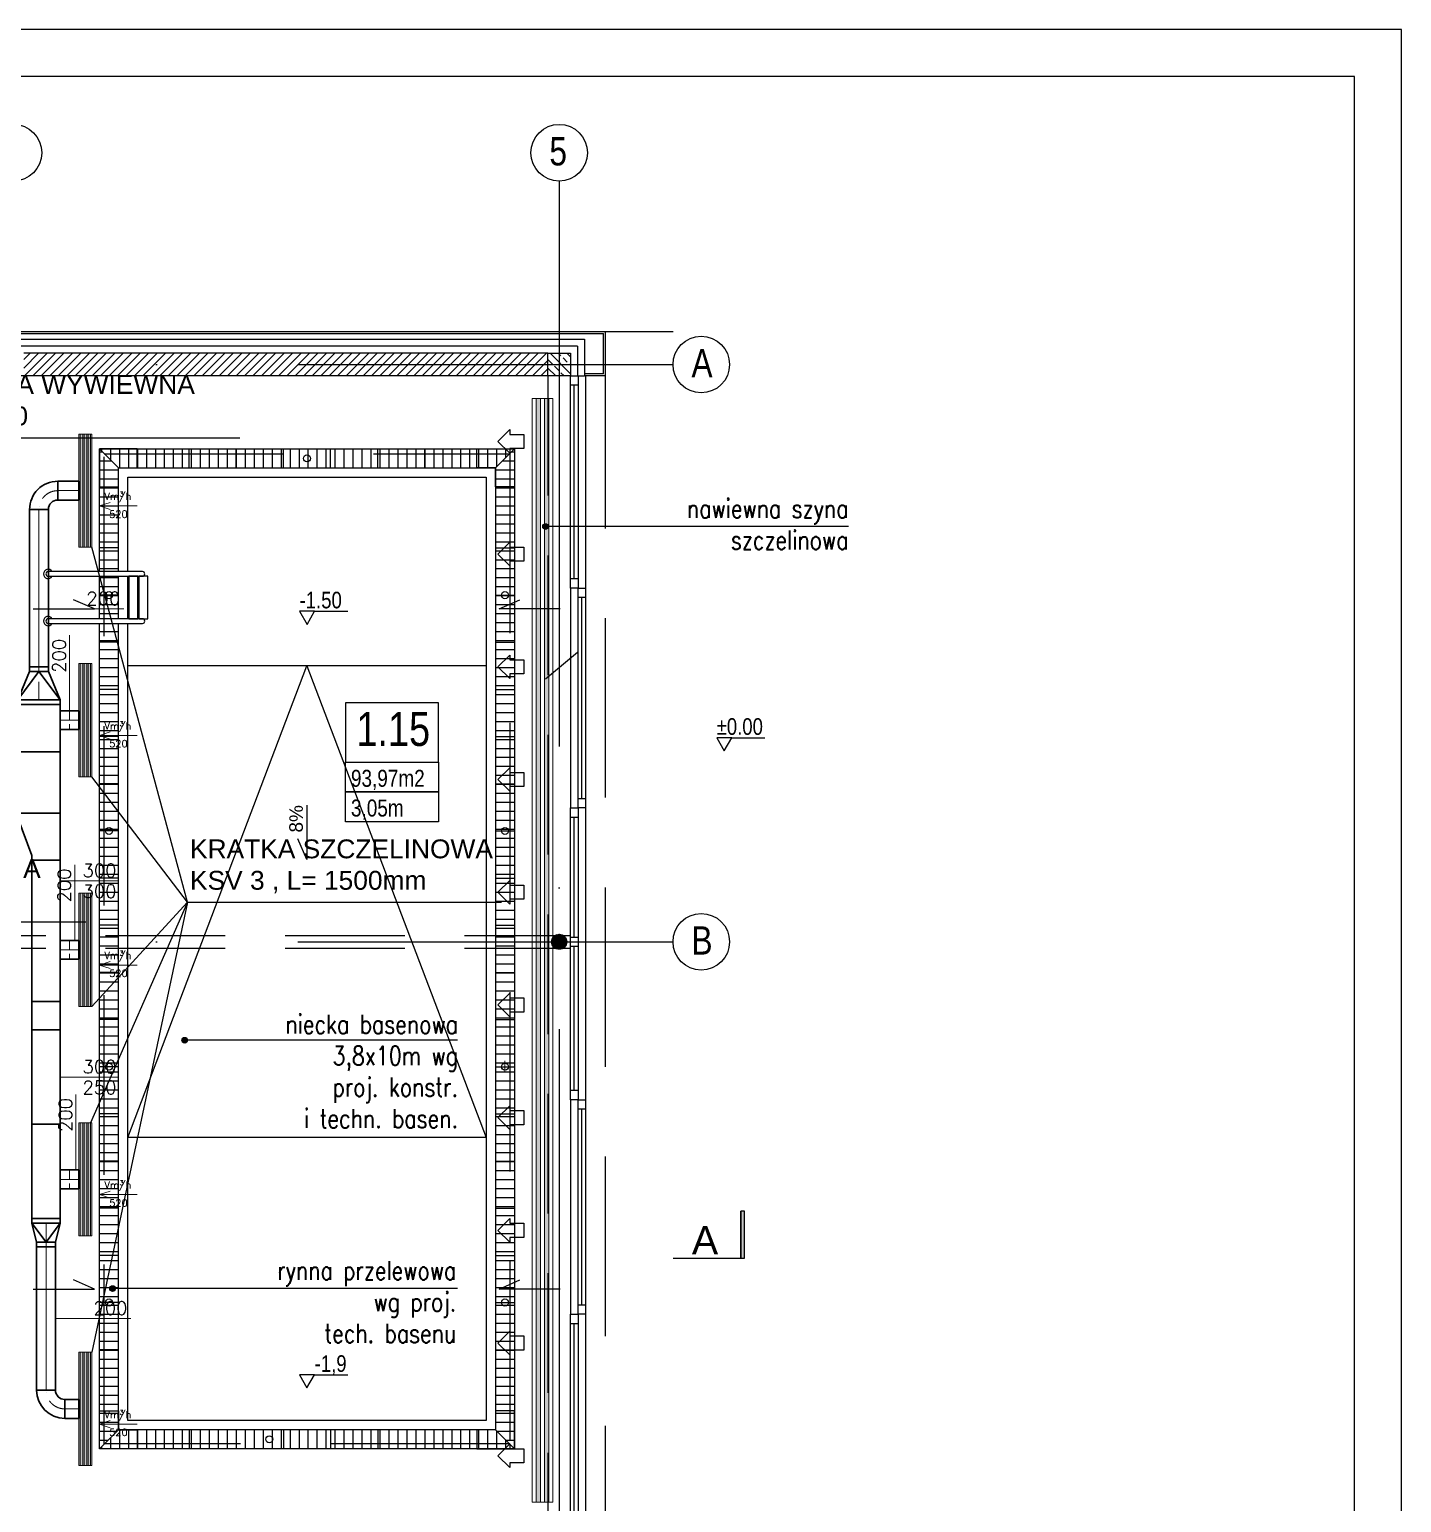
# Model space of a CAD drawing. Header units: millimetres. Extents: x -135140 to 267856, y -70704 to 149933.
# Drawn here: x 183613 to 198166, y -11853 to 3766 of the extents above; entities that cross this region are included whole.
import ezdxf
from ezdxf.enums import TextEntityAlignment as Align

# ---------------------------------------------------------------- set-up
doc = ezdxf.new("R2010")
doc.units = ezdxf.units.MM
doc.header["$LTSCALE"] = 99.9
for name, pattern in [('ACAD_ISO03W100', [30, 12, -18]), ('ACAD_ISO10W100', [18, 12, -3, 0, -3]), ('AUDIT_D_080509132939-0', [0]), ('DASHDOT', [25.4, 12.7, -6.35, 0, -6.35]), ('HIDDEN', [9.525, 6.35, -3.175])]:
    doc.linetypes.add(name, pattern=pattern)
for name, color, linetype in [('+48_HACZE', 253, 'Continuous'), ('+48_KOTY', 250, 'Continuous'), ('+48_MEBLE', 251, 'Continuous'), ('+48_OPISY', 251, 'Continuous'), ('+48_OPISY T', 251, 'Continuous'), ('+48_OPISY_POM', 250, 'Continuous'), ('+48_OSIE', 8, 'Continuous'), ('+48_PODCIĄG', 250, 'ACAD_ISO03W100'), ('+48_SCIANY', 250, 'Continuous'), ('+48_STOLARKA OKNA', 250, 'Continuous'), ('+48_SŁUPY', 251, 'Continuous'), ('+48_WEŁNA', 252, 'Continuous'), ('+48_WIDOK', 250, 'Continuous'), ('+48_ŻELBET', 250, 'Continuous'), ('CP_LINENORM', 253, 'Continuous')]:
    doc.layers.add(name, color=color, linetype=linetype)
for name, color, linetype, lineweight in [('2DH_SYM', 64, 'Continuous', 18), ('2DL_OBJ', 64, 'Continuous', 18), ('2DL_PRE_W11', 160, 'Continuous', 30), ('2DL_PRO_W11', 160, 'Continuous', 30), ('2DL_SYM', 64, 'Continuous', 18), ('Basen Osiowe', 250, 'DASHDOT', 9), ('CP_AXISAC', 7, 'DASHDOT', 0), ('CP_HIDDEAC', 203, 'HIDDEN', 0)]:
    doc.layers.add(name, color=color, linetype=linetype, lineweight=lineweight)
doc.styles.add('CP_ATTR', font='ROMANS.SHX')
doc.styles.get("Standard").update_dxf_attribs({"font": 'ARIAL.TTF'})
doc.styles.add('WRP_ARIAL', font='ARIAL.TTF', dxfattribs={"width": 0.8})
doc.linetypes.add('BATTING', pattern='A,0.00254,-2.54,[134,ltypeshp.shx,S=2.54,R=0,X=-2.54,Y=0],-5.08,[134,ltypeshp.shx,S=2.54,R=180,X=2.54,Y=0],-2.54', length=10.16254)
pattern_1 = [(180, (-523422.42, -128919.54), (-2e-14, -95.25), [])]
pattern_2 = [(90, (-523422.42, -128919.54), (-95.25, 2e-14), [])]

# ---------------------------------------------------------------- blocks, each defined once
blk = doc.blocks.new('OZN_OSI')
at = {"layer": '+48_OSIE', "linetype": 'Continuous', "ltscale": 5}
blk.add_circle((0, -30), 30, dxfattribs=at)
at = {"layer": '+48_OSIE', "linetype": 'Continuous', "ltscale": 5, "style": 'WRP_ARIAL', "width": 0.8}
blk.add_attdef('NR', (-23.3, -43.5), '', height=30, dxfattribs=at)
blk = doc.blocks.new('OPISY_POM_METKA')
at = {"layer": '+48_OPISY_POM', "ltscale": 5}
for points in [[(0, -70), (109.7, -70), (109.7, 0), (0, 0)], [(109.7, -105), (0, -105), (0, -70), (109.7, -70)]]:
    blk.add_lwpolyline(points, close=True, dxfattribs=at)
at = {"layer": '+48_OPISY_POM'}
blk.add_lwpolyline([(109.7, -140), (0, -140), (0, -105), (109.7, -105)], close=True, dxfattribs=at)
at = {"layer": '+48_OPISY_POM', "ltscale": 5, "style": 'WRP_ARIAL', "width": 0.8}
for tag, p, height in [('NRPOM', (25.8, -50.8), 40), ('POW', (6.4, -99), 20)]:
    blk.add_attdef(tag, p, '', height=height, dxfattribs=at)
at = {"layer": '+48_OPISY_POM', "style": 'WRP_ARIAL', "width": 0.8}
blk.add_attdef('H', (6.4, -134), '', height=20, dxfattribs=at)
blk = doc.blocks.new('koty')
at = {"layer": '+48_KOTY', "color": 3, "ltscale": 5}
blk.add_line((70403.15, 11224.99), (70423.15, 11224.99), dxfattribs=at)
blk.add_lwpolyline([(70398.6, 11217.11), (70403.15, 11224.99), (70394.05, 11224.99)], close=True, dxfattribs=at)
at = {"layer": '+48_KOTY', "color": 3, "style": 'WRP_ARIAL', "width": 0.8}
blk.add_attdef('POZIOM', (70403.19, 11226.78), '', height=10, dxfattribs=at)
blk = doc.blocks.new('CPHS_DS06')
blk.add_line((0, 0), (1.55, 0))
at = {"style": 'CP_ATTR', "flags": 12}
for tag, p in [('EVAL_W_MM', (1.042, 0.275)), ('EVAL_H_MM', (1.042, -0.275))]:
    blk.add_attdef(tag, text='', height=0.35, dxfattribs=at).set_placement(p, align=Align.MIDDLE)
at = {"linetype": 'ByBlock', "style": 'CP_ATTR', "flags": 9}
blk.add_attdef('VAL', text='', height=0.00005, dxfattribs=at).set_placement((0.408, 0.182), align=Align.MIDDLE_LEFT)
blk = doc.blocks.new('2DLAC020')
for p, q in [((-0.5, 0.3), (0.5, 0.3)), ((-0.5, 0.1), (0.5, 0.1)), ((-0.5, -0.1), (0.5, -0.1)), ((-0.5, -0.3), (0.5, -0.3))]:
    blk.add_line(p, q)
blk.add_lwpolyline([(-0.5, -0.5), (0.5, -0.5), (0.5, 0.5), (-0.5, 0.5)], close=True)
for points in [[(-0.5, 0.3), (0.5, 0.3), (-0.5, 0.1), (0.5, 0.1)], [(-0.5, -0.1), (0.5, -0.1), (-0.5, -0.3), (0.5, -0.3)]]:
    blk.add_solid(points)
at = {"linetype": 'ByBlock', "style": 'CP_ATTR', "flags": 9}
for tag, p in [('NUMBER', (-0.0919, -0.0183)), ('GROUP', (-0.0919, -0.0184)), ('ARTICLE', (-0.0919, -0.0185)), ('PRODUCT-TYPE', (-0.0919, -0.0186)), ('ORDER-NO', (-0.0919, -0.0187)), ('PRODUCER', (-0.0919, -0.0188)), ('NAME', (-0.0919, -0.0182)), ('TEMPERATURE', (-0.0916, -0.0182)), ('FLOW', (-0.0915, -0.0184)), ('CHARACTER', (-0.0915, -0.0185)), ('POWER', (-0.0914, -0.0187)), ('VOLTAGE', (-0.0914, -0.0188)), ('OTHER', (-0.0914, -0.0183)), ('PN', (-0.0912, -0.0184)), ('DN', (-0.0912, -0.0186))]:
    blk.add_attdef(tag, text='', height=0.00005, dxfattribs=at).set_placement(p, align=Align.MIDDLE_LEFT)
blk = doc.blocks.new('2CP_AC_TEE3_RE_W450_W500_L650_L75_Z0_H300_A90')
at = {"ltscale": 0.15}
for p, q in [((0, -225), (0, 225)), ((0, 225), (75, 225)), ((75, 225), (75, 300)), ((75, 300), (575, 300)), ((575, 225), (575, 300)), ((650, 225), (575, 225)), ((650, -225), (650, 225)), ((0, -225), (650, -225))]:
    blk.add_line(p, q, dxfattribs=at)
at = {"linetype": 'ByBlock', "ltscale": 0.15, "style": 'CP_ATTR', "flags": 9}
for tag in ['NAME', 'PRODUCER', 'PRODUCT-TYPE', 'ARTICLE', 'FLOW', 'OTHER']:
    blk.add_attdef(tag, (0, 0), '', height=0.0001, dxfattribs=at)
blk = doc.blocks.new('2CP_AC_TRNS_RE_W450_W300_L500_H300_O75_Z0_E50_F50')
at = {"ltscale": 0.15}
for p, q in [((0, -225), (0, 225)), ((0, 225), (50, 225)), ((50, 225), (450, 225)), ((500, 225), (450, 225)), ((500, -75), (500, 225)), ((50, -225), (450, -75)), ((450, -75), (500, -75)), ((0, -225), (50, -225))]:
    blk.add_line(p, q, dxfattribs=at)
at = {"linetype": 'ByBlock', "ltscale": 0.15, "style": 'CP_ATTR', "flags": 9}
for tag in ['NAME', 'PRODUCER', 'PRODUCT-TYPE', 'ARTICLE', 'FLOW', 'OTHER']:
    blk.add_attdef(tag, (0, 0), '', height=0.0001, dxfattribs=at)
blk = doc.blocks.new('2DLAC021')
for p, q in [((-0.5, 0.4), (0.5, 0.4)), ((-0.5, 0.2), (0.5, 0.2)), ((-0.5, 0.1), (0.5, 0.1)), ((-0.5, -0.1), (0.5, -0.1)), ((-0.5, -0.2), (0.5, -0.2)), ((-0.5, -0.4), (0.5, -0.4))]:
    blk.add_line(p, q)
blk.add_lwpolyline([(-0.5, -0.5), (0.5, -0.5), (0.5, 0.5), (-0.5, 0.5)], close=True)
for points in [[(-0.5, 0.4), (0.5, 0.4), (-0.5, 0.2), (0.5, 0.2)], [(-0.5, 0.1), (0.5, 0.1), (-0.5, -0.1), (0.5, -0.1)], [(-0.5, -0.2), (0.5, -0.2), (-0.5, -0.4), (0.5, -0.4)]]:
    blk.add_solid(points)
at = {"linetype": 'ByBlock', "style": 'CP_ATTR', "flags": 9}
for tag, p in [('NAME', (-0.092, -0.018)), ('NUMBER', (-0.092, -0.018)), ('GROUP', (-0.092, -0.018)), ('ARTICLE', (-0.092, -0.019)), ('CHARACTER', (-0.092, -0.019)), ('TEMPERATURE', (-0.092, -0.018)), ('FLOW', (-0.092, -0.018)), ('PRODUCT-TYPE', (-0.092, -0.019)), ('ORDER-NO', (-0.092, -0.019)), ('PRODUCER', (-0.092, -0.019)), ('PN', (-0.091, -0.018)), ('OTHER', (-0.091, -0.018)), ('DN', (-0.091, -0.019)), ('POWER', (-0.091, -0.019)), ('VOLTAGE', (-0.091, -0.019))]:
    blk.add_attdef(tag, text='', height=0.00005, dxfattribs=at).set_placement(p, align=Align.MIDDLE_LEFT)
blk = doc.blocks.new('2CP_AC_STAT_RO_D200_L100_L30')
at = {"ltscale": 0.15}
for p, q in [((0, 100), (0, 130)), ((0, -100), (0, 100)), ((0, 100), (100, 100)), ((100, -100), (0, -100)), ((0, -100), (0, -130))]:
    blk.add_line(p, q, dxfattribs=at)
at = {"layer": 'CP_AXISAC', "ltscale": 0.15}
blk.add_line((0, 0), (100, 0), dxfattribs=at)
at = {"layer": 'CP_HIDDEAC', "ltscale": 0.15}
blk.add_line((100, 100), (100, -100), dxfattribs=at)
at = {"linetype": 'ByBlock', "ltscale": 0.15, "style": 'CP_ATTR', "flags": 9}
for tag in ['NAME', 'PRODUCER', 'PRODUCT-TYPE', 'ARTICLE', 'FLOW', 'OTHER']:
    blk.add_attdef(tag, (0, 0), '', height=0.0001, dxfattribs=at)
blk = doc.blocks.new('2CP_AC_PIPE_RO')
at = {"ltscale": 0.15}
for p, q in [((1, 0.5), (0, 0.5)), ((0, 0.5), (0, -0.5)), ((1, -0.5), (1, 0.5)), ((0, -0.5), (1, -0.5))]:
    blk.add_line(p, q, dxfattribs=at)
at = {"layer": 'CP_AXISAC', "ltscale": 0.15}
blk.add_line((0, 0), (1, 0), dxfattribs=at)
at = {"linetype": 'ByBlock', "ltscale": 0.15, "style": 'CP_ATTR', "flags": 9}
for tag in ['NAME', 'PRODUCER', 'PRODUCT-TYPE', 'ARTICLE', 'FLOW', 'OTHER']:
    blk.add_attdef(tag, (0, 0), '', height=0.0001, dxfattribs=at)
blk = doc.blocks.new('2CP_AC_PIPE_RE')
at = {"ltscale": 0.15}
for p, q in [((1, 0.5), (0, 0.5)), ((0, 0.5), (0, -0.5)), ((1, -0.5), (1, 0.5)), ((0, -0.5), (1, -0.5))]:
    blk.add_line(p, q, dxfattribs=at)
at = {"linetype": 'ByBlock', "ltscale": 0.15, "style": 'CP_ATTR', "flags": 9}
for tag in ['NAME', 'PRODUCER', 'PRODUCT-TYPE', 'ARTICLE', 'FLOW', 'OTHER']:
    blk.add_attdef(tag, (0, 0), '', height=0.0001, dxfattribs=at)
blk = doc.blocks.new('2CP_AC_TRNA_RE_W450_D200_L400_O0_Z0_E50_F50')
at = {"ltscale": 0.15}
for p, q in [((0, -225), (0, 225)), ((0, 225), (50, 225)), ((50, 225), (350, 100)), ((50, 225), (350, 0)), ((50, -225), (50, 225)), ((50, -225), (350, 0)), ((400, 100), (350, 100)), ((350, -100), (350, 100)), ((400, -100), (400, 100)), ((50, -225), (350, -100)), ((350, -100), (400, -100)), ((0, -225), (50, -225))]:
    blk.add_line(p, q, dxfattribs=at)
at = {"layer": 'CP_AXISAC', "ltscale": 0.15}
for p, q in [((50, 0), (350, 0)), ((350, 0), (400, 0))]:
    blk.add_line(p, q, dxfattribs=at)
at = {"linetype": 'ByBlock', "ltscale": 0.15, "style": 'CP_ATTR', "flags": 9}
for tag in ['NAME', 'PRODUCER', 'PRODUCT-TYPE', 'ARTICLE', 'FLOW', 'OTHER']:
    blk.add_attdef(tag, (0, 0), '', height=0.0001, dxfattribs=at)
blk = doc.blocks.new('2CP_AC_ELBW_RO_D200_D200_R200_A90_E0_F0')
at = {"ltscale": 0.15}
for p, q in [((300, 200), (100, 200)), ((100, 200), (100, 200)), ((300, 200), (300, 200)), ((0, -100), (0, 100)), ((0, 100), (0, 100)), ((0, -100), (0, -100))]:
    blk.add_line(p, q, dxfattribs=at)
for radius in [300, 100]:
    blk.add_arc((0, 200), radius, 270, 0, dxfattribs=at)
at = {"layer": 'CP_AXISAC', "ltscale": 0.15}
for p, q in [((200, 200), (200, 200)), ((0, 0), (0, 0))]:
    blk.add_line(p, q, dxfattribs=at)
blk.add_arc((0, 200), 200, 270, 0, dxfattribs=at)
at = {"linetype": 'ByBlock', "ltscale": 0.15, "style": 'CP_ATTR', "flags": 9}
for tag in ['NAME', 'PRODUCER', 'PRODUCT-TYPE', 'ARTICLE', 'FLOW', 'OTHER']:
    blk.add_attdef(tag, (0, 0), '', height=0.0001, dxfattribs=at)
blk = doc.blocks.new('CPHS_DS08')
blk.add_line((0, 0), (2, 0))
at = {"style": 'CP_ATTR', "flags": 14}
blk.add_attdef('FI', text='', height=0.35, dxfattribs=at).set_placement((0.784, 0.275), align=Align.MIDDLE)
at = {"style": 'CP_ATTR', "flags": 12}
blk.add_attdef('EVAL_W_MM', text='', height=0.35, dxfattribs=at).set_placement((1.006, 0.275), align=Align.MIDDLE_LEFT)
at = {"linetype": 'ByBlock', "style": 'CP_ATTR', "flags": 9}
blk.add_attdef('VAL', text='', height=0.00005, dxfattribs=at).set_placement((0.408, 0.182), align=Align.MIDDLE_LEFT)
blk = doc.blocks.new('CPLS_465')
for q in [(-0.219, 0.094), (0.5, 0), (-0.219, -0.094)]:
    blk.add_line((-0.5, 0), q)
at = {"style": 'CP_ATTR'}
for s, height, p in [('Vm/h', 0.1875, (-0.37, 0.16)), ('3', 0.125, (0.031, 0.25))]:
    blk.add_text(s, height=height, dxfattribs=at).set_placement(p)
blk.add_attdef('VAL', text='', height=0.188, dxfattribs=at).set_placement((0, -0.219), align=Align.MIDDLE)
blk = doc.blocks.new('2CP_AC_TRNS_RE_W300_W300_L300_H250_O0_Z0_E50_F50')
at = {"ltscale": 0.15}
for p, q in [((0, -150), (0, 150)), ((0, 150), (50, 150)), ((50, 150), (250, 150)), ((300, 150), (250, 150)), ((300, -150), (300, 150)), ((0, -150), (50, -150)), ((50, -150), (250, -150)), ((250, -150), (300, -150))]:
    blk.add_line(p, q, dxfattribs=at)
at = {"linetype": 'ByBlock', "ltscale": 0.15, "style": 'CP_ATTR', "flags": 9}
for tag in ['NAME', 'PRODUCER', 'PRODUCT-TYPE', 'ARTICLE', 'FLOW', 'OTHER']:
    blk.add_attdef(tag, (0, 0), '', height=0.0001, dxfattribs=at)
blk = doc.blocks.new('2CP_AC_TRNA_RE_W300_D200_L300_O0_Z0_E50_F50')
at = {"ltscale": 0.15}
for p, q in [((0, -150), (0, 150)), ((0, 150), (50, 150)), ((50, 150), (250, 100)), ((50, 150), (250, 0)), ((50, -150), (50, 150)), ((50, -150), (250, 0)), ((300, 100), (250, 100)), ((250, -100), (250, 100)), ((300, -100), (300, 100)), ((0, -150), (50, -150)), ((50, -150), (250, -100)), ((250, -100), (300, -100))]:
    blk.add_line(p, q, dxfattribs=at)
at = {"layer": 'CP_AXISAC', "ltscale": 0.15}
for p, q in [((50, 0), (250, 0)), ((250, 0), (300, 0))]:
    blk.add_line(p, q, dxfattribs=at)
at = {"linetype": 'ByBlock', "ltscale": 0.15, "style": 'CP_ATTR', "flags": 9}
for tag in ['NAME', 'PRODUCER', 'PRODUCT-TYPE', 'ARTICLE', 'FLOW', 'OTHER']:
    blk.add_attdef(tag, (0, 0), '', height=0.0001, dxfattribs=at)

msp = doc.modelspace()

# ---------------------------------------------------------------- hatches: boundary and pattern name
at = {"layer": '+48_HACZE'}
h = msp.add_hatch(dxfattribs=at)
h.set_pattern_fill('ANSI31', color=256, scale=20, angle=180, style=0)
h.set_pattern_definition([(225, (-523422.42, -128919.54), (44.9012806, -44.9012806), [])])
h.paths.add_polyline_path([(189112, 333), (183552, 333), (183552, 93), (189112, 93)])
at = {"layer": '+48_HACZE', "linetype": 'AUDIT_D_080509132939-0'}
h = msp.add_hatch(dxfattribs=at)
h.set_pattern_fill('ANSI33', color=256, scale=20, angle=90, style=0)
h.set_pattern_definition([(135, (-523422.42, -128919.54), (-89.802561, -89.802561), []), (135, (-523422.42, -128829.74), (-89.802561, -89.802561), [63.5, -31.75])])
h.paths.add_polyline_path([(189112, 333), (189352, 333), (189352, 93), (189112, 93)])
at = {"layer": '+48_HACZE'}
h = msp.add_hatch(dxfattribs=at)
h.set_pattern_fill('ANSI31', color=256, scale=3, angle=180, style=0)
h.set_pattern_definition([(225, (-523422.417, -128919.542), (6.73519209, -6.73519209), [])])
edge = h.paths.add_edge_path()
edge.add_arc((189232, -5907), 79.5, 0, 360)
at = {"layer": '+48_MEBLE'}
h = msp.add_hatch(dxfattribs=at)
h.set_pattern_fill('ANSI31', color=256, scale=30, angle=135, style=0)
h.set_pattern_definition(pattern_1)
h.paths.add_polyline_path([(184407, -732), (184357, -682), (184357, -1082), (184407, -1082)])
h.paths.add_polyline_path([(184407, -732), (184407, -1082), (184557, -1082), (184557, -882)])
h = msp.add_hatch(dxfattribs=at)
h.set_pattern_fill('ANSI31', color=256, scale=30, angle=45, style=0)
h.set_pattern_definition(pattern_2)
h.paths.add_polyline_path([(184757, -682), (184357, -682), (184407, -732), (184757, -732)])
h.paths.add_polyline_path([(184757, -732), (184407, -732), (184557, -882), (184757, -882)])
h = msp.add_hatch(dxfattribs=at)
h.set_pattern_fill('ANSI31', color=256, scale=30, angle=45, style=0)
h.set_pattern_definition(pattern_2)
h.paths.add_polyline_path([(184757, -682), (188357, -682), (188357, -882), (184757, -882)])
h = msp.add_hatch(dxfattribs=at)
h.set_pattern_fill('ANSI31', color=256, scale=30, angle=45, style=0)
h.set_pattern_definition(pattern_2)
h.paths.add_polyline_path([(188707, -732), (188357, -732), (188357, -882), (188557, -882)])
h.paths.add_polyline_path([(188757, -682), (188357, -682), (188357, -732), (188707, -732)])
h = msp.add_hatch(dxfattribs=at)
h.set_pattern_fill('ANSI31', color=256, scale=30, angle=135, style=0)
h.set_pattern_definition(pattern_1)
h.paths.add_polyline_path([(188707, -732), (188557, -882), (188557, -1082), (188707, -1082)])
h.paths.add_polyline_path([(188757, -682), (188707, -732), (188707, -1082), (188757, -1082)])
h = msp.add_hatch(dxfattribs=at)
h.set_pattern_fill('ANSI31', color=256, scale=30, angle=135, style=0)
h.set_pattern_definition(pattern_1)
h.paths.add_polyline_path([(184557, -2532), (184357, -2532), (184357, -10882), (184557, -10882)])
h.paths.add_polyline_path([(184357, -2482), (184557, -2482), (184557, -1082), (184357, -1082)])
h = msp.add_hatch(dxfattribs=at)
h.set_pattern_fill('ANSI31', color=256, scale=30, angle=135, style=0)
h.set_pattern_definition(pattern_1)
h.paths.add_polyline_path([(188557, -10882), (188757, -10882), (188757, -1082), (188557, -1082)])
h = msp.add_hatch(dxfattribs=at)
h.set_pattern_fill('ANSI31', color=256, scale=30, angle=135, style=0)
h.set_pattern_definition(pattern_1)
h.paths.add_polyline_path([(184557, -10882), (184407, -10882), (184407, -11232), (184557, -11082)])
h.paths.add_polyline_path([(184407, -10882), (184357, -10882), (184357, -11282), (184407, -11232)])
h = msp.add_hatch(dxfattribs=at)
h.set_pattern_fill('ANSI31', color=256, scale=30, angle=135, style=0)
h.set_pattern_definition(pattern_1)
h.paths.add_polyline_path([(188707, -10882), (188557, -10882), (188557, -11082), (188707, -11232)])
h.paths.add_polyline_path([(188757, -10882), (188707, -10882), (188707, -11232), (188757, -11282)])
h = msp.add_hatch(dxfattribs=at)
h.set_pattern_fill('ANSI31', color=256, scale=30, angle=45, style=0)
h.set_pattern_definition(pattern_2)
h.paths.add_polyline_path([(184757, -11082), (184557, -11082), (184407, -11232), (184757, -11232)])
h.paths.add_polyline_path([(184757, -11232), (184407, -11232), (184357, -11282), (184757, -11282)])
h = msp.add_hatch(dxfattribs=at)
h.set_pattern_fill('ANSI31', color=256, scale=30, angle=45, style=0)
h.set_pattern_definition(pattern_2)
h.paths.add_polyline_path([(188357, -11282), (184757, -11282), (184757, -11082), (188357, -11082)])
h = msp.add_hatch(dxfattribs=at)
h.set_pattern_fill('ANSI31', color=256, scale=30, angle=45, style=0)
h.set_pattern_definition(pattern_2)
h.paths.add_polyline_path([(188557, -11082), (188357, -11082), (188357, -11232), (188707, -11232)])
h.paths.add_polyline_path([(188707, -11232), (188357, -11232), (188357, -11282), (188757, -11282)])
at = {"layer": '+48_OPISY', "ltscale": 5}
msp.add_hatch(color=256, dxfattribs=at).paths.add_polyline_path([(191199, -9263), (191199, -8763), (191159, -8763), (191159, -9263)])
at = {"layer": '+48_OPISY T'}
h = msp.add_hatch(color=256, dxfattribs=at)
edge = h.paths.add_edge_path()
edge.add_arc((189087, -1505), 30, 0, 360)
h = msp.add_hatch(color=256, dxfattribs=at)
edge = h.paths.add_edge_path()
edge.add_arc((185260, -6951), 30, 0, 360)
h = msp.add_hatch(color=256, dxfattribs=at)
edge = h.paths.add_edge_path()
edge.add_arc((184495, -9584), 30, 0, 360)

# ---------------------------------------------------------------- linework, layer by layer
at = {"layer": '+48_KOTY', "ltscale": 5}
msp.add_line((186637, -10498), (186989, -10498), dxfattribs=at)
msp.add_lwpolyline([(186557, -10637), (186637, -10498), (186477, -10498)], close=True, dxfattribs=at)
at = {"layer": '+48_MEBLE'}
for p, q in [((184557, -882), (184357, -682)), ((185307, -882), (185307, -682)), ((185807, -882), (185807, -682)), ((186307, -882), (186307, -682)), ((186807, -882), (186807, -682)), ((187307, -882), (187307, -682)), ((187807, -882), (187807, -682)), ((188557, -882), (188757, -682)), ((184557, -1732), (184357, -1732)), ((188557, -1732), (188757, -1732)), ((188557, -2232), (188757, -2232)), ((184557, -2732), (184357, -2732)), ((188557, -2732), (188757, -2732)), ((188457, -2982), (184657, -2982)), ((184557, -3232), (184357, -3232)), ((188557, -3232), (188757, -3232)), ((184557, -3732), (184357, -3732)), ((188557, -3732), (188757, -3732)), ((184557, -4232), (184357, -4232)), ((188557, -4232), (188757, -4232)), ((184557, -4732), (184357, -4732)), ((188557, -4732), (188757, -4732)), ((184557, -5232), (184357, -5232)), ((188557, -5232), (188757, -5232)), ((184557, -5732), (184357, -5732)), ((188557, -5732), (188757, -5732)), ((184557, -6232), (184357, -6232)), ((188557, -6232), (188757, -6232)), ((184557, -6732), (184357, -6732)), ((188557, -6732), (188757, -6732)), ((184557, -7232), (184357, -7232)), ((188557, -7232), (188757, -7232)), ((184557, -7732), (184357, -7732)), ((188557, -7732), (188757, -7732)), ((188457, -7982), (184657, -7982)), ((184557, -8232), (184357, -8232)), ((188557, -8232), (188757, -8232)), ((184557, -8732), (184357, -8732)), ((188557, -8732), (188757, -8732)), ((184557, -9232), (184357, -9232)), ((188557, -9232), (188757, -9232)), ((184557, -9732), (184357, -9732)), ((188557, -9732), (188757, -9732)), ((184557, -10232), (184357, -10232)), ((188557, -10232), (188757, -10232)), ((184357, -11282), (184557, -11082)), ((185307, -11082), (185307, -11282)), ((185807, -11082), (185807, -11282)), ((186307, -11082), (186307, -11282)), ((186807, -11082), (186807, -11282)), ((187307, -11082), (187307, -11282)), ((188557, -11082), (188757, -11282))]:
    msp.add_line(p, q, dxfattribs=at)
for points in [[(189512, 93), (189512, -2157)], [(188582, -602), (188707, -477), (188707, -527), (188857, -527), (188857, -677), (188707, -677), (188707, -727), (188582, -602)], [(184357, -1982), (184357, -682), (188757, -682), (188757, -11282), (184357, -11282), (184357, -2532)], [(184357, -1082), (184557, -1082), (184557, -882), (184757, -882), (184757, -682), (184357, -682), (184357, -1082)], [(188757, -1082), (188557, -1082), (188557, -882), (188357, -882), (188357, -682), (188757, -682), (188757, -1082)], [(184557, -1982), (184557, -882), (188557, -882), (188557, -11082), (184557, -11082), (184557, -2532)], [(184657, -1982), (184657, -982), (188457, -982), (188457, -10982), (184657, -10982), (184657, -2532)], [(188582, -1797), (188707, -1672), (188707, -1722), (188857, -1722), (188857, -1872), (188707, -1872), (188707, -1922), (188582, -1797)], [(184357, -2482), (184357, -2032)], [(184657, -2482), (184657, -2032)], [(189352, -2157), (189352, -4488)], [(188582, -2992), (188707, -2867), (188707, -2917), (188857, -2917), (188857, -3067), (188707, -3067), (188707, -3117), (188582, -2992)], [(184657, -7982), (186557, -2982), (188457, -7982)], [(188582, -4187), (188707, -4062), (188707, -4112), (188857, -4112), (188857, -4262), (188707, -4262), (188707, -4312), (188582, -4187)], [(189512, -4488), (189512, -7582)], [(188582, -5382), (188707, -5257), (188707, -5307), (188857, -5307), (188857, -5457), (188707, -5457), (188707, -5507), (188582, -5382)], [(188582, -6577), (188707, -6452), (188707, -6502), (188857, -6502), (188857, -6652), (188707, -6652), (188707, -6702), (188582, -6577)], [(188582, -7772), (188707, -7647), (188707, -7697), (188857, -7697), (188857, -7847), (188707, -7847), (188707, -7897), (188582, -7772)], [(189352, -7582), (189352, -9857)], [(188582, -8967), (188707, -8842), (188707, -8892), (188857, -8892), (188857, -9042), (188707, -9042), (188707, -9092), (188582, -8967)], [(189512, -9857), (189512, -12157)], [(188582, -10162), (188707, -10037), (188707, -10087), (188857, -10087), (188857, -10237), (188707, -10237), (188707, -10287), (188582, -10162)], [(184357, -10882), (184557, -10882), (184557, -11082), (184757, -11082), (184757, -11282), (184357, -11282), (184357, -10882)], [(188757, -10882), (188557, -10882), (188557, -11082), (188357, -11082), (188357, -11282), (188757, -11282), (188757, -10882)], [(188582, -11357), (188707, -11232), (188707, -11282), (188857, -11282), (188857, -11432), (188707, -11432), (188707, -11482), (188582, -11357)]]:
    msp.add_lwpolyline(points, dxfattribs=at)
at = {"layer": '+48_MEBLE', "linetype": 'HIDDEN', "ltscale": 3}
msp.add_lwpolyline([(188707, -732), (188707, -11232), (184407, -11232), (184407, -732)], close=True, dxfattribs=at)
at = {"layer": '+48_OPISY'}
for p, q in [((189087, -3120), (189426, -2838)), ((188153, -6951), (185260, -6951)), ((188153, -9584), (184495, -9584))]:
    msp.add_line(p, q, dxfattribs=at)
at = {"layer": '+48_OPISY', "ltscale": 5}
for p, q in [((191159, -9263), (191159, -8763)), ((191199, -9263), (191199, -8763))]:
    msp.add_line(p, q, dxfattribs=at)
at = {"layer": '+48_OPISY'}
msp.add_lwpolyline([(192300, -1505), (189087, -1505)], dxfattribs=at)
at = {"layer": '+48_OPISY', "ltscale": 5}
msp.add_lwpolyline([(190439, -9263), (191199, -9263), (191199, -8763), (191159, -8763), (191159, -9263), (191199, -9263)], dxfattribs=at)
at = {"layer": '+48_OPISY T'}
for centre in [(189087, -1505), (185260, -6951), (184495, -9584)]:
    msp.add_circle(centre, 30, dxfattribs=at)
at = {"layer": '+48_OSIE', "linetype": 'ACAD_ISO10W100', "ltscale": 5}
for p, q in [((189232, 2159), (189232, -24113)), ((159487, 213), (190440, 213)), ((159487, -5907), (190440, -5907))]:
    msp.add_line(p, q, dxfattribs=at)
at = {"layer": '+48_PODCIĄG', "linetype": 'HIDDEN', "ltscale": 2}
for p, q in [((189112, 93), (189112, -21507)), ((178712, -5839), (189352, -5839)), ((178712, -5976), (189352, -5976))]:
    msp.add_line(p, q, dxfattribs=at)
at = {"layer": '+48_SCIANY'}
for p, q in [((189112, 333), (183552, 333)), ((189112, 93), (178952, 93))]:
    msp.add_line(p, q, dxfattribs=at)
at = {"layer": '+48_STOLARKA OKNA'}
for points in [[(189432, 93), (189432, -2157), (189352, -2157), (189352, 93)], [(189432, 93), (189432, -7), (189352, -7), (189352, 93)], [(189432, -2057), (189432, -2157), (189352, -2157), (189352, -2057)], [(189512, -2157), (189512, -4488), (189432, -4488), (189432, -2157)], [(189512, -2157), (189512, -2257), (189432, -2257), (189432, -2157)], [(189432, -4488), (189432, -7582), (189352, -7582), (189352, -4488)], [(189432, -4488), (189432, -4588), (189352, -4588), (189352, -4488)], [(189512, -4388), (189512, -4488), (189432, -4488), (189432, -4388)], [(189432, -5857), (189432, -5957), (189352, -5957), (189352, -5857)], [(189432, -7482), (189432, -7582), (189352, -7582), (189352, -7482)], [(189512, -7582), (189512, -9857), (189432, -9857), (189432, -7582)], [(189512, -7582), (189512, -7682), (189432, -7682), (189432, -7582)], [(189512, -9757), (189512, -9857), (189432, -9857), (189432, -9757)], [(189432, -9857), (189432, -12157), (189352, -12157), (189352, -9857)], [(189432, -9857), (189432, -9957), (189352, -9957), (189352, -9857)]]:
    msp.add_lwpolyline(points, close=True, dxfattribs=at)
for points in [[(189392, -2057), (189392, -7)], [(189472, -4388), (189472, -2257)], [(189392, -5857), (189392, -4588)], [(189392, -7482), (189392, -5957)], [(189472, -9757), (189472, -7682)], [(189392, -12057), (189392, -9957)]]:
    msp.add_lwpolyline(points, dxfattribs=at)
at = {"layer": '+48_SŁUPY', "linetype": 'AUDIT_D_080509132939-0'}
msp.add_circle((189232, -5907), 79.5, dxfattribs=at)
at = {"layer": '+48_WEŁNA', "linetype": 'BATTING', "ltscale": 0.07}
msp.add_line((189427, 408), (175222, 408), dxfattribs=at)
at = {"layer": '+48_WEŁNA', "linetype": 'BATTING', "ltscale": 0.7}
msp.add_line((189427, 408), (189427, 93), dxfattribs=at)
at = {"layer": '+48_WIDOK'}
for p, q in [((175202, 563), (189722, 563)), ((175222, 543), (189702, 543)), ((175222, 483), (189502, 483)), ((189502, 483), (189502, 93)), ((189722, 563), (190440, 563)), ((189702, 113), (189502, 113)), ((189722, 93), (189502, 93)), ((184557, -2232), (184357, -2232)), ((187807, -11082), (187807, -11282))]:
    msp.add_line(p, q, dxfattribs=at)
for points in [[(189702, 113), (189702, 543)], [(189722, 93), (189722, 563)], [(189432, 93), (189502, 93)], [(184557, -2482), (184557, -2032)], [(183653, -2378), (184302, -2378), (184081, -2280)], [(189243, -2378), (188595, -2378), (188815, -2280)], [(186557, -4458), (186557, -5035), (186459, -4814)], [(183653, -9591), (184302, -9591), (184081, -9493)], [(189243, -9591), (188595, -9591), (188815, -9493)]]:
    msp.add_lwpolyline(points, dxfattribs=at)
at = {"layer": '+48_WIDOK', "linetype": 'HIDDEN', "ltscale": 3}
msp.add_lwpolyline([(189722, -21507), (189722, 93)], dxfattribs=at)
at = {"layer": '+48_WIDOK'}
for points in [[(183812, -2032), (184812, -2032, 1), (184812, -1982), (183812, -1982, 1)], [(183812, -2532), (184812, -2532, 1), (184812, -2482), (183812, -2482, 1)]]:
    msp.add_lwpolyline(points, format="xyb", close=True, dxfattribs=at)
for points in [[(184762, -2482), (184762, -2032), (184668, -2032), (184668, -2482)], [(184774, -2032), (184774, -2482), (184868, -2482), (184868, -2032)]]:
    msp.add_lwpolyline(points, close=True, dxfattribs=at)
for centre in [(186557, -782), (184457, -2232), (188657, -2232), (184457, -4732), (188657, -4732), (184457, -7232), (188657, -7232), (184457, -9732), (188657, -9732), (186157, -11182)]:
    msp.add_circle(centre, 37.5, dxfattribs=at)
for centre in [(183812, -2007), (183812, -2507)]:
    msp.add_arc(centre, 49.7, 30.1727, 329.8273, dxfattribs=at)
at = {"layer": '+48_ŻELBET', "linetype": 'AUDIT_D_080509132939-0'}
msp.add_lwpolyline([(189112, 333), (189352, 333), (189352, 93), (189112, 93)], close=True, dxfattribs=at)
at = {"linetype": 'Continuous'}
for p, q in [((198166, 3766), (156166, 3766)), ((197666, 3266), (158166, 3266)), ((197666, -25434), (197666, 3266))]:
    msp.add_line(p, q, dxfattribs=at)
at = {"ltscale": 0.15}
for p, q in [((182515, -563), (185846, -563)), ((185288, -5488), (184275, -1724)), ((185288, -5488), (184275, -4158)), ((185288, -5488), (184262, -7826)), ((184275, -6592), (185288, -5488)), ((185288, -5488), (184275, -10260)), ((185288, -5488), (188620, -5488)), ((180880, -5697), (184212, -5697))]:
    msp.add_line(p, q, dxfattribs=at)
at = {"layer": 'Basen Osiowe', "ltscale": 0.4}
for p, q in [((188657, -7170), (188657, -7294)), ((188719, -7232), (188595, -7232))]:
    msp.add_line(p, q, dxfattribs=at)
at = {"layer": 'CP_LINENORM', "linetype": 'Continuous'}
msp.add_line((198166, -25934), (198166, 3766), dxfattribs=at)

# ---------------------------------------------------------------- block references
at = {"layer": '+48_KOTY'}
ref = msp.add_blockref('koty', (-1052458, -199963), dxfattribs=dict(at, xscale=17.59999999566935, yscale=17.59999999566935, zscale=17.59999999567403))
ref.add_attrib('POZIOM', '-1.50', (186478, -2372), dxfattribs={"color": 3, "height": 176, "style": 'WRP_ARIAL', "width": 0.8})
ref = msp.add_blockref('koty', (-1048033, -201305), dxfattribs=dict(at, xscale=17.59999999566935, yscale=17.59999999566935, zscale=17.59999999567403))
ref.add_attrib('POZIOM', '±0.00', (190902, -3713), dxfattribs={"color": 3, "height": 176, "style": 'WRP_ARIAL', "width": 0.8})
at = {"layer": '+48_OPISY_POM'}
ref = msp.add_blockref('OPISY_POM_METKA', (186966, -3374), dxfattribs=dict(at, xscale=9, yscale=8.999999999970896, zscale=8.999999999984084))
ref.add_attrib('H', '3,05m', (187023, -4579), dxfattribs={"height": 180, "style": 'WRP_ARIAL', "width": 0.8})
ref.add_attrib('NRPOM', '1.15', (187080, -3831), dxfattribs={"ltscale": 5, "height": 360, "style": 'WRP_ARIAL', "width": 0.8})
ref.add_attrib('POW', '93,97m2', (187023, -4264), dxfattribs={"ltscale": 5, "height": 180, "style": 'WRP_ARIAL', "width": 0.8})
at = {"layer": '+48_OSIE'}
ref = msp.add_blockref('OZN_OSI', (183444, 2759), dxfattribs=dict(at, xscale=10, yscale=10, zscale=10))
ref.add_attrib('NR', '4', (183339, 2324), dxfattribs={"linetype": 'Continuous', "ltscale": 5, "height": 300, "style": 'WRP_ARIAL', "width": 0.8})
ref = msp.add_blockref('OZN_OSI', (189232, 2759), dxfattribs=dict(at, xscale=10, yscale=10, zscale=10))
ref.add_attrib('NR', '5', (189128, 2324), dxfattribs={"linetype": 'Continuous', "ltscale": 5, "height": 300, "style": 'WRP_ARIAL', "width": 0.8})
ref = msp.add_blockref('OZN_OSI', (190739, 513), dxfattribs=dict(at, xscale=10, yscale=10, zscale=10))
ref.add_attrib('NR', 'A', (190635, 77), dxfattribs={"linetype": 'Continuous', "ltscale": 5, "height": 300, "style": 'WRP_ARIAL', "width": 0.8})
ref = msp.add_blockref('OZN_OSI', (190739, -5607), dxfattribs=dict(at, xscale=10, yscale=10, zscale=10))
ref.add_attrib('NR', 'B', (190635, -6043), dxfattribs={"linetype": 'Continuous', "ltscale": 5, "height": 300, "style": 'WRP_ARIAL', "width": 0.8})
at = {"layer": '2DH_SYM', "ltscale": 0.15}
ref = msp.add_blockref('CPHS_DS08', (183814, -2378), dxfattribs=dict(at, xscale=400, yscale=400, zscale=400))
ref.add_attrib('EVAL_W_MM', '200', dxfattribs={"layer": '0', "height": 140, "style": 'CP_ATTR', "flags": 12}).set_placement((184217, -2268), align=Align.MIDDLE_LEFT)
ref = msp.add_blockref('CPHS_DS08', (184039, -3458), dxfattribs=dict(at, xscale=400, yscale=400, zscale=400, rotation=90))
ref.add_attrib('EVAL_W_MM', '200', dxfattribs={"layer": '0', "height": 140, "rotation": 90, "style": 'CP_ATTR', "flags": 12}).set_placement((183929, -3056), align=Align.MIDDLE_LEFT)
ref = msp.add_blockref('CPHS_DS08', (184093, -5892), dxfattribs=dict(at, xscale=400, yscale=400, zscale=400, rotation=90))
ref.add_attrib('EVAL_W_MM', '200', dxfattribs={"layer": '0', "height": 140, "rotation": 90, "style": 'CP_ATTR', "flags": 12}).set_placement((183983, -5490), align=Align.MIDDLE_LEFT)
ref = msp.add_blockref('CPHS_DS06', (183939, -5262), dxfattribs=dict(at, xscale=400, yscale=400, zscale=400))
ref.add_attrib('EVAL_W_MM', '300', dxfattribs={"layer": '0', "height": 140, "style": 'CP_ATTR'}).set_placement((184356, -5152), align=Align.MIDDLE)
ref.add_attrib('EVAL_H_MM', '300', dxfattribs={"layer": '0', "height": 140, "style": 'CP_ATTR'}).set_placement((184356, -5372), align=Align.MIDDLE)
ref = msp.add_blockref('CPHS_DS06', (183939, -7342), dxfattribs=dict(at, xscale=400, yscale=400, zscale=400))
ref.add_attrib('EVAL_W_MM', '300', dxfattribs={"layer": '0', "height": 140, "style": 'CP_ATTR'}).set_placement((184356, -7232), align=Align.MIDDLE)
ref.add_attrib('EVAL_H_MM', '250', dxfattribs={"layer": '0', "height": 140, "style": 'CP_ATTR'}).set_placement((184356, -7452), align=Align.MIDDLE)
ref = msp.add_blockref('CPHS_DS08', (184106, -8326), dxfattribs=dict(at, xscale=400, yscale=400, zscale=400, rotation=90))
ref.add_attrib('EVAL_W_MM', '200', dxfattribs={"layer": '0', "height": 140, "rotation": 90, "style": 'CP_ATTR', "flags": 12}).set_placement((183996, -7924), align=Align.MIDDLE_LEFT)
ref = msp.add_blockref('CPHS_DS08', (183889, -9901), dxfattribs=dict(at, xscale=400, yscale=400, zscale=400))
ref.add_attrib('EVAL_W_MM', '200', dxfattribs={"layer": '0', "height": 140, "style": 'CP_ATTR', "flags": 12}).set_placement((184292, -9791), align=Align.MIDDLE_LEFT)
at = {"layer": '2DL_OBJ', "ltscale": 0.15, "zscale": 300, "rotation": 270}
for name, p, xscale, yscale in [('2DLAC020', (189055, -5998), 11700, 220), ('2DLAC021', (184207, -1124), 1200, 137), ('2DLAC021', (184207, -3558), 1200, 137), ('2DLAC021', (184207, -5992), 1200, 137), ('2DLAC021', (184207, -8426), 1200, 137), ('2DLAC021', (184207, -10860), 1200, 137)]:
    msp.add_blockref(name, p, dxfattribs=dict(at, xscale=xscale, yscale=yscale))
at = {"layer": '2DL_PRE_W11', "ltscale": 0.15}
for name, p, zscale, rotation in [('2CP_AC_TRNA_RE_W450_D200_L400_O0_Z0_E50_F50', (183714, -3392), 250, 90), ('2CP_AC_TEE3_RE_W450_W500_L650_L75_Z0_H300_A90', (183714, -4542), 300, 90), ('2CP_AC_TRNS_RE_W450_W300_L500_H300_O75_Z0_E50_F50', (183714, -4542), 300, 270), ('2CP_AC_TRNS_RE_W300_W300_L300_H250_O0_Z0_E50_F50', (183789, -6542), 300, 270), ('2CP_AC_TRNA_RE_W300_D200_L300_O0_Z0_E50_F50', (183789, -8842), 250, 270)]:
    msp.add_blockref(name, p, dxfattribs=dict(at, zscale=zscale, rotation=rotation))
for p, xscale, yscale, zscale, rotation in [((183714, -3892), 500, 450, 300, 90), ((183789, -5042), 1500, 300, 300, 270), ((183789, -6842), 1000, 300, 250, 270), ((183789, -7842), 1000, 300, 250, 270)]:
    msp.add_blockref('2CP_AC_PIPE_RE', p, dxfattribs=dict(at, xscale=xscale, yscale=yscale, zscale=zscale, rotation=rotation))
at = {"layer": '2DL_PRO_W11', "ltscale": 0.15, "zscale": 200, "rotation": 180}
msp.add_blockref('2CP_AC_ELBW_RO_D200_D200_R200_A90_E0_F0', (183914, -1124), dxfattribs=at)
at = {"layer": '2DL_PRO_W11', "ltscale": 0.15, "yscale": 200, "zscale": 200}
for p, xscale in [((183914, -1124), 224.4974400117208), ((183939, -3558), 199.4926202760544), ((183939, -5992), 199.4926202760544), ((183939, -8426), 199.4926202760544), ((183989, -10860), 149.4974400116189)]:
    msp.add_blockref('2CP_AC_PIPE_RO', p, dxfattribs=dict(at, xscale=xscale))
for p, xscale, rotation in [((183714, -1324), 1667.999999997355, 270), ((183789, -10660), 1518.000000002237, 90)]:
    msp.add_blockref('2CP_AC_PIPE_RO', p, dxfattribs=dict(at, xscale=xscale, rotation=rotation))
at = {"layer": '2DL_PRO_W11', "ltscale": 0.15, "zscale": 200}
for p in [(183939, -3558), (183939, -5992), (183939, -8426)]:
    msp.add_blockref('2CP_AC_STAT_RO_D200_L100_L30', p, dxfattribs=at)
at = {"layer": '2DL_PRO_W11', "ltscale": 0.15, "yscale": -1, "zscale": 200, "rotation": 180}
msp.add_blockref('2CP_AC_ELBW_RO_D200_D200_R200_A90_E0_F0', (183989, -10860), dxfattribs=at)
at = {"layer": '2DL_SYM', "ltscale": 0.15, "xscale": 400, "yscale": 400, "zscale": 400}
for p in [(184557, -1286), (184557, -3720), (184557, -6154), (184557, -8588), (184557, -11022)]:
    msp.add_blockref('CPLS_465', p, dxfattribs=at).add_auto_attribs({'VAL': '520'})

# ---------------------------------------------------------------- texts
at = {"layer": '+48_KOTY', "style": 'WRP_ARIAL', "width": 0.8}
msp.add_attdef('-1,9', (186638, -10467), '', height=176, dxfattribs=at)
at = {"layer": '+48_OPISY', "char_height": 200, "attachment_point": 3, "style": 'WRP_ARIAL'}
for s, insert, width in [('{\\fromans|b0|i0|c238|p0;nawiewna szyna\\Pszczelinowa\\P}', (192300, -1214), 2637.92), ('{\\Fromans|c238;niecka basenowa 3,8x10m wg \\Pproj. konstr. \\Pi techn. basen.}', (188158, -6681), 2637.92), ('{\\Fromans|c238;rynna przelewowa \\Pwg proj. \\Ptech. basenu}', (188140, -9292), 2969.46)]:
    msp.add_mtext(s, dxfattribs=dict(at, insert=insert, width=width))
at = {"layer": '+48_OPISY', "ltscale": 5}
msp.add_attdef('A', (190639, -9222), 'A', height=300, dxfattribs=at)
at = {"layer": '+48_WIDOK', "insert": (186369, -4458), "char_height": 144, "width": 289299.4, "attachment_point": 3, "rotation": 90}
msp.add_mtext('8%', dxfattribs=at)
at = {"ltscale": 0.15, "char_height": 200, "width": 5313.96, "attachment_point": 1}
for s, insert in [('KRATKA WYWIEWNA \\PTFF 100  ', (182543, 102)), ('KRATKA SZCZELINOWA \\PKSV 3 , L= 1500mm', (185316, -4822)), ('KRATKA WYWIEWNA \\PTFF 100  ', (180908, -5031))]:
    msp.add_mtext(s, dxfattribs=dict(at, insert=insert))

doc.saveas('drawing.dxf')
